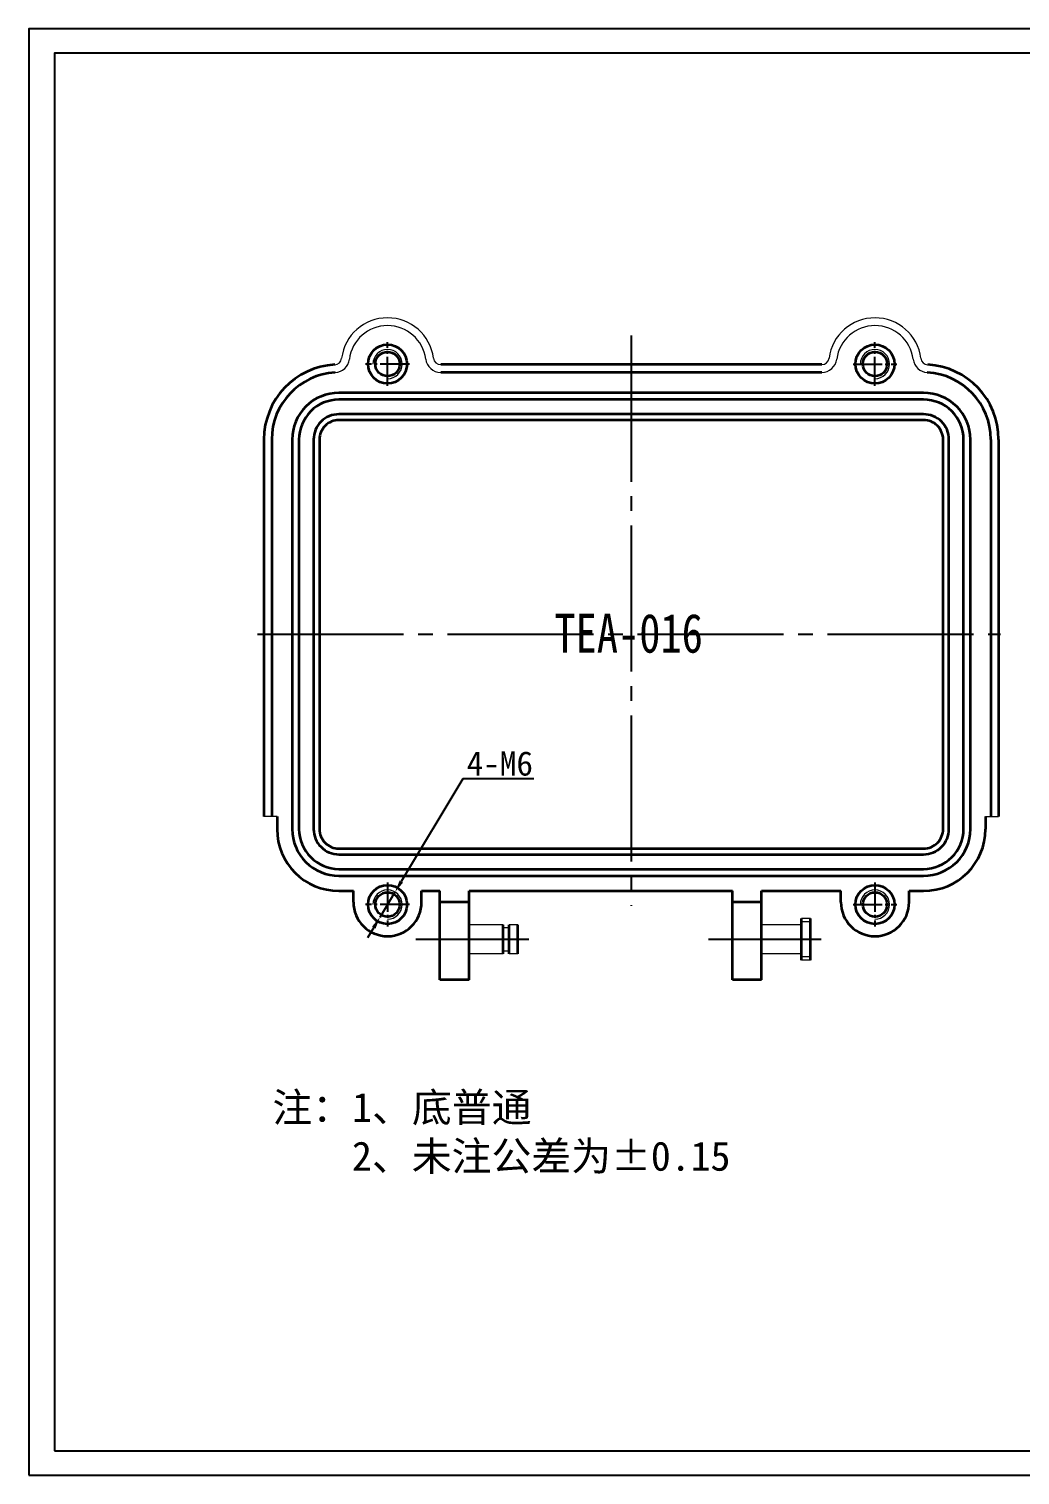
# Model space of a CAD drawing. Header units: millimetres. Extents: x -193 to 647, y -142 to 155.
# Drawn here: x 247 to 450.4, y -142.3 to 154.7 of the extents above; entities that cross this region are included whole.
import ezdxf

# ---------------------------------------------------------------- set-up
doc = ezdxf.new("R2010")
doc.units = ezdxf.units.MM
doc.header["$PDSIZE"] = -5
doc.linetypes.add('EB_DASHDOT', pattern=[39, 30, -3, 3, -3])
doc.layers.get('0').update_dxf_attribs({"lineweight": 0})
doc.layers.get('Defpoints').update_dxf_attribs({"lineweight": 0})
for name, color, linetype, lineweight in [('CAXA1', 1, 'EB_DASHDOT', 25), ('图框_内框线', 5, 'Continuous', 50), ('图框_外框线', 7, 'EB_DASHDOT', 0), ('图框_标题栏属性', 1, 'EB_DASHDOT', 0), ('图框_标题栏文字', 6, 'Continuous', 0)]:
    doc.layers.add(name, color=color, linetype=linetype, lineweight=lineweight)
doc.styles.get("Standard").update_dxf_attribs({"font": '', "width": 0.8})
doc.styles.add('工程字', font='')
doc.styles.get('Standard').set_extended_font_data('FangSong_GB2312')
doc.styles.get('工程字').set_extended_font_data('FangSong_GB2312')
doc.dimstyles.new('ISO-25', dxfattribs={"dimtxt": 5, "dimasz": 2.5, "dimexe": 1.25, "dimexo": 0.625, "dimtad": 1, "dimtih": 1, "dimtoh": 1, "dimdec": 1, "dimzin": 0, "dimdsep": 46, "dimtxsty": '工程字', "dimcen": 0, "dimdle": 5, "dimclrd": 1, "dimclre": 1, "dimadec": 0, "dimazin": 0, "dimtfac": 1, "dimtdec": 1, "dimtmove": 0, "dimatfit": 3, "dimfxl": 1, "dimlwd": 25, "dimlwe": 25, "dimarcsym": 0})

# ---------------------------------------------------------------- blocks, each defined once
blk = doc.blocks.new('*D16')
at = {"layer": 'Defpoints', "color": 0}
for p in [(322.1, -22.5), (319.02, -27.65)]:
    blk.add_point(p, dxfattribs=at)
at = {"layer": '图框_标题栏属性', "color": 1, "lineweight": 25}
for p, q in [((335.98, 0.71), (323.39, -20.36)), ((350.61, 0.71), (335.98, 0.71)), ((319.02, -27.65), (322.1, -22.5)), ((317.74, -29.8), (316.45, -31.94))]:
    blk.add_line(p, q, dxfattribs=at)
at = {"layer": '图框_标题栏属性', "color": 1}
for points in [[(323.03, -20.14), (323.74, -20.57), (322.1, -22.5)], [(318.1, -30.01), (317.38, -29.59), (319.02, -27.65)]]:
    blk.add_solid(points, dxfattribs=at)
at = {"layer": '图框_标题栏属性', "color": 0, "lineweight": 25, "insert": (343.61, 3.86), "char_height": 5, "attachment_point": 5, "style": '工程字'}
blk.add_mtext('4-M6', dxfattribs=at)

msp = doc.modelspace()

# ---------------------------------------------------------------- linework, layer by layer
at = {"color": 0, "linetype": 'Continuous', "lineweight": 35}
for p, q in [((409.69, 85.82), (331.47, 85.82)), ((409.69, 84.22), (331.47, 84.22)), ((295.18, 70.42), (295.18, -6.98)), ((296.78, 70.42), (296.78, -6.98)), ((444.39, 70.42), (444.39, -6.98)), ((445.99, 70.42), (445.99, -6.98)), ((297.88, -6.98), (297.88, -9.58)), ((443.29, -6.98), (443.29, -9.58)), ((310.58, -22.28), (313.56, -22.28)), ((313.56, -24.58), (313.56, -22.28)), ((327.56, -22.28), (331.32, -22.28)), ((327.56, -24.58), (327.56, -22.28)), ((331.32, -40.51), (331.32, -22.28)), ((337.32, -22.28), (391.34, -22.28)), ((337.32, -40.51), (337.32, -22.28)), ((391.34, -40.51), (391.34, -22.28)), ((397.34, -22.28), (413.6, -22.28)), ((397.34, -40.51), (397.34, -22.28)), ((413.6, -24.58), (413.6, -22.28)), ((427.61, -22.28), (430.59, -22.28)), ((427.61, -24.58), (427.61, -22.28)), ((331.32, -24.5), (337.32, -24.5)), ((391.34, -24.5), (397.34, -24.5)), ((344.32, -35.23), (344.32, -29.23)), ((345.52, -35.23), (345.52, -29.23)), ((347.32, -35.23), (347.32, -29.23)), ((405.54, -36.53), (405.54, -27.93)), ((407.34, -36.53), (407.34, -27.93)), ((337.32, -40.51), (331.32, -40.51)), ((397.34, -40.51), (391.34, -40.51))]:
    msp.add_line(p, q, dxfattribs=at)
for points in [[(310.58, -19.18), (430.59, -19.18, 0.414214), (440.19, -9.58), (440.19, 70.42, 0.414214), (430.59, 80.02), (310.58, 80.02, 0.414214), (300.98, 70.42), (300.98, -9.58, 0.414214)], [(310.58, -17.78), (430.59, -17.78, 0.414214), (438.79, -9.58), (438.79, 70.42, 0.414214), (430.59, 78.62), (310.58, 78.62, 0.414214), (302.38, 70.42), (302.38, -9.58, 0.414214)], [(310.58, -14.78), (430.59, -14.78, 0.414214), (435.79, -9.58), (435.79, 70.42, 0.414214), (430.59, 75.62), (310.58, 75.62, 0.414214), (305.38, 70.42), (305.38, -9.58, 0.414214)], [(310.58, -13.58), (430.59, -13.58, 0.414214), (434.59, -9.58), (434.59, 70.42, 0.414214), (430.59, 74.42), (310.58, 74.42, 0.414214), (306.58, 70.42), (306.58, -9.58, 0.414214)]]:
    msp.add_lwpolyline(points, format="xyb", close=True, dxfattribs=at)
for centre, radius in [((320.56, 85.92), 4), ((420.6, 85.92), 4), ((320.56, 85.92), 2.5), ((420.6, 85.92), 2.5), ((320.56, -25.08), 4), ((320.56, -25.08), 2.5), ((420.6, -25.08), 4), ((420.6, -25.08), 2.5)]:
    msp.add_circle(centre, radius, dxfattribs=at)
at = {"color": 1, "linetype": 'Continuous', "lineweight": 20}
for centre in [(320.56, 85.92), (420.6, 85.92), (320.56, -25.08), (420.6, -25.08)]:
    msp.add_arc(centre, 3, 270, 180, dxfattribs=at)
at = {"color": 0, "linetype": 'Continuous', "lineweight": 35}
for centre, radius, start, end in [((310.58, 70.42), 15.4, 93.1508, 180), ((310.58, 70.42), 13.8, 93.1508, 180), ((430.59, 70.42), 13.8, 0, 86.8492), ((430.59, 70.42), 15.4, 0, 86.8492), ((310.58, -9.58), 12.7, 180, 270), ((430.59, -9.58), 12.7, 270, 0), ((320.56, -24.58), 7, 180, 0), ((420.6, -24.58), 7, 180, 0)]:
    msp.add_arc(centre, radius, start, end, dxfattribs=at)
at = {"layer": 'CAXA1', "color": 1, "linetype": 'EB_DASHDOT', "lineweight": 25, "ltscale": 0.2}
for p, q in [((320.56, 81.42), (320.56, 90.42)), ((420.6, 81.42), (420.6, 90.42)), ((325.06, 85.92), (316.06, 85.92)), ((416.1, 85.92), (425.1, 85.92)), ((320.56, -20.58), (320.56, -29.58)), ((320.56, -20.58), (320.56, -29.58)), ((420.6, -20.58), (420.6, -29.58)), ((325.06, -25.08), (316.06, -25.08)), ((416.1, -25.08), (425.1, -25.08))]:
    msp.add_line(p, q, dxfattribs=at)
at = {"layer": 'CAXA1', "color": 1, "linetype": 'EB_DASHDOT', "lineweight": 25}
for p, q in [((370.58, 91.76), (370.58, -25.37)), ((293.86, 30.42), (446.38, 30.42)), ((349.55, -32.23), (326.4, -32.23)), ((409.58, -32.23), (386.42, -32.23))]:
    msp.add_line(p, q, dxfattribs=at)
at = {"layer": '图框_内框线', "linetype": 'Continuous', "lineweight": 25}
msp.add_lwpolyline([(252.19, -137.25), (642.19, -137.25), (642.19, 149.75), (252.19, 149.75), (252.19, -137.25)], dxfattribs=at)
at = {"layer": '图框_外框线', "linetype": 'Continuous', "lineweight": 25}
msp.add_lwpolyline([(246.96, -142.25), (647.19, -142.25), (647.19, 154.75), (246.96, 154.75), (246.96, -142.25)], dxfattribs=at)
at = {"layer": '图框_标题栏属性', "color": 0, "linetype": 'Continuous'}
for p, q in [((297.88, -6.98), (295.18, -6.98)), ((443.29, -6.98), (445.99, -6.98)), ((344.32, -29.23), (337.32, -29.23)), ((347.32, -29.23), (345.52, -29.23)), ((405.54, -29.23), (397.34, -29.23)), ((407.34, -27.93), (405.54, -27.93)), ((407.34, -28.63), (405.54, -28.63)), ((345.52, -29.83), (344.32, -29.83)), ((344.32, -35.23), (337.32, -35.23)), ((345.52, -34.63), (344.32, -34.63)), ((347.32, -35.23), (345.52, -35.23)), ((405.54, -35.23), (397.34, -35.23)), ((407.34, -35.83), (405.54, -35.83)), ((407.34, -36.53), (405.54, -36.53))]:
    msp.add_line(p, q, dxfattribs=at)
for centre, radius, start, end in [((320.56, 85.92), 9.5, 7.3031, 172.831), ((420.6, 85.92), 9.5, 7.169, 172.6969), ((320.56, 85.92), 7.9, 7.3031, 172.831), ((420.6, 85.92), 7.9, 7.169, 172.6969), ((309.65, 87.29), 1.5, 273.1508, 352.831), ((309.65, 87.29), 3.1, 273.1508, 352.831), ((331.47, 87.32), 3.1, 187.3031, 270), ((331.47, 87.32), 1.5, 187.3031, 270), ((409.69, 87.32), 1.5, 270, 352.6969), ((409.69, 87.32), 3.1, 270, 352.6969), ((431.52, 87.29), 3.1, 187.169, 266.8492), ((431.52, 87.29), 1.5, 187.169, 266.8492)]:
    msp.add_arc(centre, radius, start, end, dxfattribs=at)

# ---------------------------------------------------------------- texts
at = {"layer": '图框_标题栏属性', "color": 0, "linetype": 'Continuous', "insert": (354.8, 34.65), "char_height": 8, "width": 41.6127, "attachment_point": 1}
msp.add_mtext('{\\fSimHei|b0|i0|c134|p2;TEA-016}', dxfattribs=at)
at = {"layer": '图框_标题栏文字', "color": 0, "linetype": 'Continuous', "lineweight": 25, "insert": (296.93, -63.74), "char_height": 6, "attachment_point": 1, "style": '工程字'}
msp.add_mtext('{\\fSimSun|b0|i0|c134|p2;注：1、底普通\\P    2、未注公差为±0.15}', dxfattribs=at)

# ---------------------------------------------------------------- dimensions: what is measured, and where the dimension line sits
at = {"layer": '图框_标题栏属性', "color": 0, "lineweight": 25}
dim = msp.add_diameter_dim_2p(p1=(319.02, -27.65), p2=(322.1, -22.5), text='4-M6', dimstyle='ISO-25', dxfattribs=at)
dim.commit()
dim.dimension.update_dxf_attribs({"geometry": '*D16', "text_midpoint": (335.98, 0.71), "dimtype": 163})

doc.saveas('drawing.dxf')
